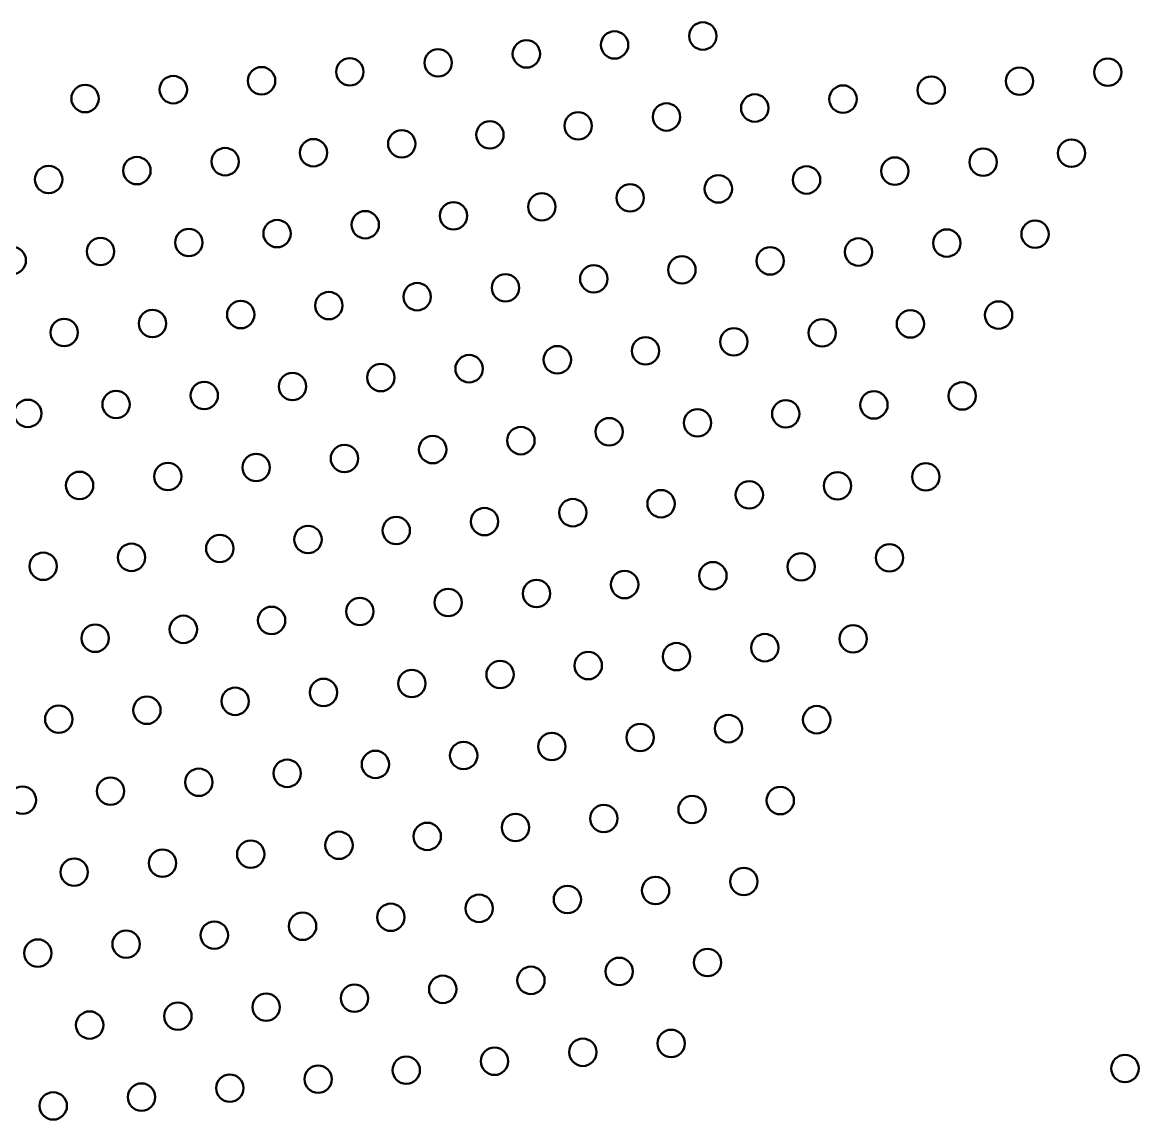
# Model space of a CAD drawing. Header units: inches. Extents: x 17.1 to 30.9, y 2 to 10.
# Drawn here: x 26.168 to 28.149, y 5.049 to 6.996 of the extents above; entities that cross this region are included whole.
import ezdxf

# ---------------------------------------------------------------- set-up
doc = ezdxf.new("R2010")
doc.units = ezdxf.units.IN
doc.header["$MEASUREMENT"] = 0
doc.layers.add('Visible', color=7, linetype='Continuous', lineweight=0)

# ---------------------------------------------------------------- blocks, each defined once
blk = doc.blocks.new('Block_2374')
at = {"layer": 'Visible', "color": 7, "lineweight": 50}
blk.add_circle((28.125, 5.1397), 0.0243, dxfattribs=at)
blk = doc.blocks.new('Block_2529')
at = {"layer": 'Visible', "color": 7, "lineweight": 50}
blk.add_circle((26.2225, 5.0732), 0.0243, dxfattribs=at)
blk = doc.blocks.new('Block_2530')
at = {"layer": 'Visible', "color": 7, "lineweight": 50}
blk.add_circle((26.3792, 5.089), 0.0243, dxfattribs=at)
blk = doc.blocks.new('Block_2531')
at = {"layer": 'Visible', "color": 7, "lineweight": 50}
blk.add_circle((26.5359, 5.1049), 0.0243, dxfattribs=at)
blk = doc.blocks.new('Block_2532')
at = {"layer": 'Visible', "color": 7, "lineweight": 50}
blk.add_circle((26.6926, 5.1208), 0.0243, dxfattribs=at)
blk = doc.blocks.new('Block_2533')
at = {"layer": 'Visible', "color": 7, "lineweight": 50}
blk.add_circle((26.8492, 5.1366), 0.0243, dxfattribs=at)
blk = doc.blocks.new('Block_2534')
at = {"layer": 'Visible', "color": 7, "lineweight": 50}
blk.add_circle((27.0059, 5.1525), 0.0243, dxfattribs=at)
blk = doc.blocks.new('Block_2535')
at = {"layer": 'Visible', "color": 7, "lineweight": 50}
blk.add_circle((27.1626, 5.1684), 0.0243, dxfattribs=at)
blk = doc.blocks.new('Block_2536')
at = {"layer": 'Visible', "color": 7, "lineweight": 50}
blk.add_circle((27.3193, 5.1842), 0.0243, dxfattribs=at)
blk = doc.blocks.new('Block_2543')
at = {"layer": 'Visible', "color": 7, "lineweight": 50}
blk.add_circle((26.2871, 5.2168), 0.0243, dxfattribs=at)
blk = doc.blocks.new('Block_2544')
at = {"layer": 'Visible', "color": 7, "lineweight": 50}
blk.add_circle((26.4438, 5.2326), 0.0243, dxfattribs=at)
blk = doc.blocks.new('Block_2545')
at = {"layer": 'Visible', "color": 7, "lineweight": 50}
blk.add_circle((26.6005, 5.2485), 0.0243, dxfattribs=at)
blk = doc.blocks.new('Block_2546')
at = {"layer": 'Visible', "color": 7, "lineweight": 50}
blk.add_circle((26.7572, 5.2644), 0.0243, dxfattribs=at)
blk = doc.blocks.new('Block_2547')
at = {"layer": 'Visible', "color": 7, "lineweight": 50}
blk.add_circle((26.9138, 5.2802), 0.0243, dxfattribs=at)
blk = doc.blocks.new('Block_2548')
at = {"layer": 'Visible', "color": 7, "lineweight": 50}
blk.add_circle((27.0705, 5.2961), 0.0243, dxfattribs=at)
blk = doc.blocks.new('Block_2549')
at = {"layer": 'Visible', "color": 7, "lineweight": 50}
blk.add_circle((27.2272, 5.312), 0.0243, dxfattribs=at)
blk = doc.blocks.new('Block_2550')
at = {"layer": 'Visible', "color": 7, "lineweight": 50}
blk.add_circle((27.3839, 5.3278), 0.0243, dxfattribs=at)
blk = doc.blocks.new('Block_2558')
at = {"layer": 'Visible', "color": 7, "lineweight": 50}
blk.add_circle((26.195, 5.3445), 0.0243, dxfattribs=at)
blk = doc.blocks.new('Block_2559')
at = {"layer": 'Visible', "color": 7, "lineweight": 50}
blk.add_circle((26.3517, 5.3604), 0.0243, dxfattribs=at)
blk = doc.blocks.new('Block_2560')
at = {"layer": 'Visible', "color": 7, "lineweight": 50}
blk.add_circle((26.5084, 5.3763), 0.0243, dxfattribs=at)
blk = doc.blocks.new('Block_2561')
at = {"layer": 'Visible', "color": 7, "lineweight": 50}
blk.add_circle((26.6651, 5.3921), 0.0243, dxfattribs=at)
blk = doc.blocks.new('Block_2562')
at = {"layer": 'Visible', "color": 7, "lineweight": 50}
blk.add_circle((26.8218, 5.408), 0.0243, dxfattribs=at)
blk = doc.blocks.new('Block_2563')
at = {"layer": 'Visible', "color": 7, "lineweight": 50}
blk.add_circle((26.9784, 5.4239), 0.0243, dxfattribs=at)
blk = doc.blocks.new('Block_2564')
at = {"layer": 'Visible', "color": 7, "lineweight": 50}
blk.add_circle((27.1351, 5.4397), 0.0243, dxfattribs=at)
blk = doc.blocks.new('Block_2565')
at = {"layer": 'Visible', "color": 7, "lineweight": 50}
blk.add_circle((27.2918, 5.4556), 0.0243, dxfattribs=at)
blk = doc.blocks.new('Block_2566')
at = {"layer": 'Visible', "color": 7, "lineweight": 50}
blk.add_circle((27.4485, 5.4715), 0.0243, dxfattribs=at)
blk = doc.blocks.new('Block_2576')
at = {"layer": 'Visible', "color": 7, "lineweight": 50}
blk.add_circle((26.2596, 5.4882), 0.0243, dxfattribs=at)
blk = doc.blocks.new('Block_2577')
at = {"layer": 'Visible', "color": 7, "lineweight": 50}
blk.add_circle((26.4163, 5.504), 0.0243, dxfattribs=at)
blk = doc.blocks.new('Block_2578')
at = {"layer": 'Visible', "color": 7, "lineweight": 50}
blk.add_circle((26.573, 5.5199), 0.0243, dxfattribs=at)
blk = doc.blocks.new('Block_2579')
at = {"layer": 'Visible', "color": 7, "lineweight": 50}
blk.add_circle((26.7297, 5.5358), 0.0243, dxfattribs=at)
blk = doc.blocks.new('Block_2580')
at = {"layer": 'Visible', "color": 7, "lineweight": 50}
blk.add_circle((26.8864, 5.5516), 0.0243, dxfattribs=at)
blk = doc.blocks.new('Block_2581')
at = {"layer": 'Visible', "color": 7, "lineweight": 50}
blk.add_circle((27.043, 5.5675), 0.0243, dxfattribs=at)
blk = doc.blocks.new('Block_2582')
at = {"layer": 'Visible', "color": 7, "lineweight": 50}
blk.add_circle((27.1997, 5.5834), 0.0243, dxfattribs=at)
blk = doc.blocks.new('Block_2583')
at = {"layer": 'Visible', "color": 7, "lineweight": 50}
blk.add_circle((27.3564, 5.5992), 0.0243, dxfattribs=at)
blk = doc.blocks.new('Block_2584')
at = {"layer": 'Visible', "color": 7, "lineweight": 50}
blk.add_circle((27.5131, 5.6151), 0.0243, dxfattribs=at)
blk = doc.blocks.new('Block_2595')
at = {"layer": 'Visible', "color": 7, "lineweight": 50}
blk.add_circle((26.1676, 5.6159), 0.0243, dxfattribs=at)
blk = doc.blocks.new('Block_2596')
at = {"layer": 'Visible', "color": 7, "lineweight": 50}
blk.add_circle((26.3242, 5.6318), 0.0243, dxfattribs=at)
blk = doc.blocks.new('Block_2597')
at = {"layer": 'Visible', "color": 7, "lineweight": 50}
blk.add_circle((26.4809, 5.6476), 0.0243, dxfattribs=at)
blk = doc.blocks.new('Block_2598')
at = {"layer": 'Visible', "color": 7, "lineweight": 50}
blk.add_circle((26.6376, 5.6635), 0.0243, dxfattribs=at)
blk = doc.blocks.new('Block_2599')
at = {"layer": 'Visible', "color": 7, "lineweight": 50}
blk.add_circle((26.7943, 5.6794), 0.0243, dxfattribs=at)
blk = doc.blocks.new('Block_2600')
at = {"layer": 'Visible', "color": 7, "lineweight": 50}
blk.add_circle((26.951, 5.6952), 0.0243, dxfattribs=at)
blk = doc.blocks.new('Block_2601')
at = {"layer": 'Visible', "color": 7, "lineweight": 50}
blk.add_circle((27.1076, 5.7111), 0.0243, dxfattribs=at)
blk = doc.blocks.new('Block_2602')
at = {"layer": 'Visible', "color": 7, "lineweight": 50}
blk.add_circle((27.2643, 5.727), 0.0243, dxfattribs=at)
blk = doc.blocks.new('Block_2603')
at = {"layer": 'Visible', "color": 7, "lineweight": 50}
blk.add_circle((27.421, 5.7428), 0.0243, dxfattribs=at)
blk = doc.blocks.new('Block_2604')
at = {"layer": 'Visible', "color": 7, "lineweight": 50}
blk.add_circle((27.5777, 5.7587), 0.0243, dxfattribs=at)
blk = doc.blocks.new('Block_2616')
at = {"layer": 'Visible', "color": 7, "lineweight": 50}
blk.add_circle((26.2322, 5.7595), 0.0243, dxfattribs=at)
blk = doc.blocks.new('Block_2617')
at = {"layer": 'Visible', "color": 7, "lineweight": 50}
blk.add_circle((26.3888, 5.7754), 0.0243, dxfattribs=at)
blk = doc.blocks.new('Block_2618')
at = {"layer": 'Visible', "color": 7, "lineweight": 50}
blk.add_circle((26.5455, 5.7913), 0.0243, dxfattribs=at)
blk = doc.blocks.new('Block_2619')
at = {"layer": 'Visible', "color": 7, "lineweight": 50}
blk.add_circle((26.7022, 5.8071), 0.0243, dxfattribs=at)
blk = doc.blocks.new('Block_2620')
at = {"layer": 'Visible', "color": 7, "lineweight": 50}
blk.add_circle((26.8589, 5.823), 0.0243, dxfattribs=at)
blk = doc.blocks.new('Block_2621')
at = {"layer": 'Visible', "color": 7, "lineweight": 50}
blk.add_circle((27.0156, 5.8389), 0.0243, dxfattribs=at)
blk = doc.blocks.new('Block_2622')
at = {"layer": 'Visible', "color": 7, "lineweight": 50}
blk.add_circle((27.1722, 5.8547), 0.0243, dxfattribs=at)
blk = doc.blocks.new('Block_2623')
at = {"layer": 'Visible', "color": 7, "lineweight": 50}
blk.add_circle((27.3289, 5.8706), 0.0243, dxfattribs=at)
blk = doc.blocks.new('Block_2624')
at = {"layer": 'Visible', "color": 7, "lineweight": 50}
blk.add_circle((27.4856, 5.8865), 0.0243, dxfattribs=at)
blk = doc.blocks.new('Block_2625')
at = {"layer": 'Visible', "color": 7, "lineweight": 50}
blk.add_circle((27.6423, 5.9023), 0.0243, dxfattribs=at)
blk = doc.blocks.new('Block_2638')
at = {"layer": 'Visible', "color": 7, "lineweight": 50}
blk.add_circle((26.2968, 5.9032), 0.0243, dxfattribs=at)
blk = doc.blocks.new('Block_2639')
at = {"layer": 'Visible', "color": 7, "lineweight": 50}
blk.add_circle((26.4534, 5.919), 0.0243, dxfattribs=at)
blk = doc.blocks.new('Block_2640')
at = {"layer": 'Visible', "color": 7, "lineweight": 50}
blk.add_circle((26.6101, 5.9349), 0.0243, dxfattribs=at)
blk = doc.blocks.new('Block_2641')
at = {"layer": 'Visible', "color": 7, "lineweight": 50}
blk.add_circle((26.7668, 5.9508), 0.0243, dxfattribs=at)
blk = doc.blocks.new('Block_2642')
at = {"layer": 'Visible', "color": 7, "lineweight": 50}
blk.add_circle((26.9235, 5.9666), 0.0243, dxfattribs=at)
blk = doc.blocks.new('Block_2643')
at = {"layer": 'Visible', "color": 7, "lineweight": 50}
blk.add_circle((27.0802, 5.9825), 0.0243, dxfattribs=at)
blk = doc.blocks.new('Block_2644')
at = {"layer": 'Visible', "color": 7, "lineweight": 50}
blk.add_circle((27.2368, 5.9984), 0.0243, dxfattribs=at)
blk = doc.blocks.new('Block_2645')
at = {"layer": 'Visible', "color": 7, "lineweight": 50}
blk.add_circle((27.3935, 6.0142), 0.0243, dxfattribs=at)
blk = doc.blocks.new('Block_2646')
at = {"layer": 'Visible', "color": 7, "lineweight": 50}
blk.add_circle((27.5502, 6.0301), 0.0243, dxfattribs=at)
blk = doc.blocks.new('Block_2647')
at = {"layer": 'Visible', "color": 7, "lineweight": 50}
blk.add_circle((27.7069, 6.046), 0.0243, dxfattribs=at)
blk = doc.blocks.new('Block_2659')
at = {"layer": 'Visible', "color": 7, "lineweight": 50}
blk.add_circle((26.2047, 6.0309), 0.0243, dxfattribs=at)
blk = doc.blocks.new('Block_2660')
at = {"layer": 'Visible', "color": 7, "lineweight": 50}
blk.add_circle((26.3614, 6.0468), 0.0243, dxfattribs=at)
blk = doc.blocks.new('Block_2661')
at = {"layer": 'Visible', "color": 7, "lineweight": 50}
blk.add_circle((26.518, 6.0626), 0.0243, dxfattribs=at)
blk = doc.blocks.new('Block_2662')
at = {"layer": 'Visible', "color": 7, "lineweight": 50}
blk.add_circle((26.6747, 6.0785), 0.0243, dxfattribs=at)
blk = doc.blocks.new('Block_2663')
at = {"layer": 'Visible', "color": 7, "lineweight": 50}
blk.add_circle((26.8314, 6.0944), 0.0243, dxfattribs=at)
blk = doc.blocks.new('Block_2664')
at = {"layer": 'Visible', "color": 7, "lineweight": 50}
blk.add_circle((26.9881, 6.1102), 0.0243, dxfattribs=at)
blk = doc.blocks.new('Block_2665')
at = {"layer": 'Visible', "color": 7, "lineweight": 50}
blk.add_circle((27.1448, 6.1261), 0.0243, dxfattribs=at)
blk = doc.blocks.new('Block_2666')
at = {"layer": 'Visible', "color": 7, "lineweight": 50}
blk.add_circle((27.3014, 6.142), 0.0243, dxfattribs=at)
blk = doc.blocks.new('Block_2667')
at = {"layer": 'Visible', "color": 7, "lineweight": 50}
blk.add_circle((27.4581, 6.1578), 0.0243, dxfattribs=at)
blk = doc.blocks.new('Block_2668')
at = {"layer": 'Visible', "color": 7, "lineweight": 50}
blk.add_circle((27.6148, 6.1737), 0.0243, dxfattribs=at)
blk = doc.blocks.new('Block_2669')
at = {"layer": 'Visible', "color": 7, "lineweight": 50}
blk.add_circle((27.7715, 6.1896), 0.0243, dxfattribs=at)
blk = doc.blocks.new('Block_2681')
at = {"layer": 'Visible', "color": 7, "lineweight": 50}
blk.add_circle((26.2693, 6.1745), 0.0243, dxfattribs=at)
blk = doc.blocks.new('Block_2682')
at = {"layer": 'Visible', "color": 7, "lineweight": 50}
blk.add_circle((26.426, 6.1904), 0.0243, dxfattribs=at)
blk = doc.blocks.new('Block_2683')
at = {"layer": 'Visible', "color": 7, "lineweight": 50}
blk.add_circle((26.5826, 6.2063), 0.0243, dxfattribs=at)
blk = doc.blocks.new('Block_2684')
at = {"layer": 'Visible', "color": 7, "lineweight": 50}
blk.add_circle((26.7393, 6.2221), 0.0243, dxfattribs=at)
blk = doc.blocks.new('Block_2685')
at = {"layer": 'Visible', "color": 7, "lineweight": 50}
blk.add_circle((26.896, 6.238), 0.0243, dxfattribs=at)
blk = doc.blocks.new('Block_2686')
at = {"layer": 'Visible', "color": 7, "lineweight": 50}
blk.add_circle((27.0527, 6.2539), 0.0243, dxfattribs=at)
blk = doc.blocks.new('Block_2687')
at = {"layer": 'Visible', "color": 7, "lineweight": 50}
blk.add_circle((27.2093, 6.2697), 0.0243, dxfattribs=at)
blk = doc.blocks.new('Block_2688')
at = {"layer": 'Visible', "color": 7, "lineweight": 50}
blk.add_circle((27.366, 6.2856), 0.0243, dxfattribs=at)
blk = doc.blocks.new('Block_2689')
at = {"layer": 'Visible', "color": 7, "lineweight": 50}
blk.add_circle((27.5227, 6.3015), 0.0243, dxfattribs=at)
blk = doc.blocks.new('Block_2690')
at = {"layer": 'Visible', "color": 7, "lineweight": 50}
blk.add_circle((27.6794, 6.3173), 0.0243, dxfattribs=at)
blk = doc.blocks.new('Block_2691')
at = {"layer": 'Visible', "color": 7, "lineweight": 50}
blk.add_circle((27.8361, 6.3332), 0.0243, dxfattribs=at)
blk = doc.blocks.new('Block_2702')
at = {"layer": 'Visible', "color": 7, "lineweight": 50}
blk.add_circle((26.1772, 6.3023), 0.0243, dxfattribs=at)
blk = doc.blocks.new('Block_2703')
at = {"layer": 'Visible', "color": 7, "lineweight": 50}
blk.add_circle((26.3339, 6.3181), 0.0243, dxfattribs=at)
blk = doc.blocks.new('Block_2704')
at = {"layer": 'Visible', "color": 7, "lineweight": 50}
blk.add_circle((26.4906, 6.334), 0.0243, dxfattribs=at)
blk = doc.blocks.new('Block_2705')
at = {"layer": 'Visible', "color": 7, "lineweight": 50}
blk.add_circle((26.6472, 6.3499), 0.0243, dxfattribs=at)
blk = doc.blocks.new('Block_2706')
at = {"layer": 'Visible', "color": 7, "lineweight": 50}
blk.add_circle((26.8039, 6.3658), 0.0243, dxfattribs=at)
blk = doc.blocks.new('Block_2707')
at = {"layer": 'Visible', "color": 7, "lineweight": 50}
blk.add_circle((26.9606, 6.3816), 0.0243, dxfattribs=at)
blk = doc.blocks.new('Block_2708')
at = {"layer": 'Visible', "color": 7, "lineweight": 50}
blk.add_circle((27.1173, 6.3975), 0.0243, dxfattribs=at)
blk = doc.blocks.new('Block_2709')
at = {"layer": 'Visible', "color": 7, "lineweight": 50}
blk.add_circle((27.2739, 6.4134), 0.0243, dxfattribs=at)
blk = doc.blocks.new('Block_2710')
at = {"layer": 'Visible', "color": 7, "lineweight": 50}
blk.add_circle((27.4306, 6.4292), 0.0243, dxfattribs=at)
blk = doc.blocks.new('Block_2711')
at = {"layer": 'Visible', "color": 7, "lineweight": 50}
blk.add_circle((27.5873, 6.4451), 0.0243, dxfattribs=at)
blk = doc.blocks.new('Block_2712')
at = {"layer": 'Visible', "color": 7, "lineweight": 50}
blk.add_circle((27.744, 6.461), 0.0243, dxfattribs=at)
blk = doc.blocks.new('Block_2713')
at = {"layer": 'Visible', "color": 7, "lineweight": 50}
blk.add_circle((27.9007, 6.4768), 0.0243, dxfattribs=at)
blk = doc.blocks.new('Block_2725')
at = {"layer": 'Visible', "color": 7, "lineweight": 50}
blk.add_circle((26.2418, 6.4459), 0.0243, dxfattribs=at)
blk = doc.blocks.new('Block_2726')
at = {"layer": 'Visible', "color": 7, "lineweight": 50}
blk.add_circle((26.3985, 6.4618), 0.0243, dxfattribs=at)
blk = doc.blocks.new('Block_2727')
at = {"layer": 'Visible', "color": 7, "lineweight": 50}
blk.add_circle((26.5552, 6.4776), 0.0243, dxfattribs=at)
blk = doc.blocks.new('Block_2728')
at = {"layer": 'Visible', "color": 7, "lineweight": 50}
blk.add_circle((26.7118, 6.4935), 0.0243, dxfattribs=at)
blk = doc.blocks.new('Block_2729')
at = {"layer": 'Visible', "color": 7, "lineweight": 50}
blk.add_circle((26.8685, 6.5094), 0.0243, dxfattribs=at)
blk = doc.blocks.new('Block_2730')
at = {"layer": 'Visible', "color": 7, "lineweight": 50}
blk.add_circle((27.0252, 6.5252), 0.0243, dxfattribs=at)
blk = doc.blocks.new('Block_2731')
at = {"layer": 'Visible', "color": 7, "lineweight": 50}
blk.add_circle((27.1819, 6.5411), 0.0243, dxfattribs=at)
blk = doc.blocks.new('Block_2732')
at = {"layer": 'Visible', "color": 7, "lineweight": 50}
blk.add_circle((27.3385, 6.557), 0.0243, dxfattribs=at)
blk = doc.blocks.new('Block_2733')
at = {"layer": 'Visible', "color": 7, "lineweight": 50}
blk.add_circle((27.4952, 6.5728), 0.0243, dxfattribs=at)
blk = doc.blocks.new('Block_2734')
at = {"layer": 'Visible', "color": 7, "lineweight": 50}
blk.add_circle((27.6519, 6.5887), 0.0243, dxfattribs=at)
blk = doc.blocks.new('Block_2735')
at = {"layer": 'Visible', "color": 7, "lineweight": 50}
blk.add_circle((27.8086, 6.6046), 0.0243, dxfattribs=at)
blk = doc.blocks.new('Block_2736')
at = {"layer": 'Visible', "color": 7, "lineweight": 50}
blk.add_circle((27.9653, 6.6204), 0.0243, dxfattribs=at)
blk = doc.blocks.new('Block_2747')
at = {"layer": 'Visible', "color": 7, "lineweight": 50}
blk.add_circle((26.1497, 6.5737), 0.0243, dxfattribs=at)
blk = doc.blocks.new('Block_2748')
at = {"layer": 'Visible', "color": 7, "lineweight": 50}
blk.add_circle((26.3064, 6.5895), 0.0243, dxfattribs=at)
blk = doc.blocks.new('Block_2749')
at = {"layer": 'Visible', "color": 7, "lineweight": 50}
blk.add_circle((26.4631, 6.6054), 0.0243, dxfattribs=at)
blk = doc.blocks.new('Block_2750')
at = {"layer": 'Visible', "color": 7, "lineweight": 50}
blk.add_circle((26.6197, 6.6213), 0.0243, dxfattribs=at)
blk = doc.blocks.new('Block_2751')
at = {"layer": 'Visible', "color": 7, "lineweight": 50}
blk.add_circle((26.7764, 6.6371), 0.0243, dxfattribs=at)
blk = doc.blocks.new('Block_2752')
at = {"layer": 'Visible', "color": 7, "lineweight": 50}
blk.add_circle((26.9331, 6.653), 0.0243, dxfattribs=at)
blk = doc.blocks.new('Block_2753')
at = {"layer": 'Visible', "color": 7, "lineweight": 50}
blk.add_circle((27.0898, 6.6689), 0.0243, dxfattribs=at)
blk = doc.blocks.new('Block_2754')
at = {"layer": 'Visible', "color": 7, "lineweight": 50}
blk.add_circle((27.2465, 6.6847), 0.0243, dxfattribs=at)
blk = doc.blocks.new('Block_2755')
at = {"layer": 'Visible', "color": 7, "lineweight": 50}
blk.add_circle((27.4031, 6.7006), 0.0243, dxfattribs=at)
blk = doc.blocks.new('Block_2756')
at = {"layer": 'Visible', "color": 7, "lineweight": 50}
blk.add_circle((27.5598, 6.7165), 0.0243, dxfattribs=at)
blk = doc.blocks.new('Block_2757')
at = {"layer": 'Visible', "color": 7, "lineweight": 50}
blk.add_circle((27.7165, 6.7323), 0.0243, dxfattribs=at)
blk = doc.blocks.new('Block_2758')
at = {"layer": 'Visible', "color": 7, "lineweight": 50}
blk.add_circle((27.8732, 6.7482), 0.0243, dxfattribs=at)
blk = doc.blocks.new('Block_2759')
at = {"layer": 'Visible', "color": 7, "lineweight": 50}
blk.add_circle((28.0299, 6.7641), 0.0243, dxfattribs=at)
blk = doc.blocks.new('Block_2770')
at = {"layer": 'Visible', "color": 7, "lineweight": 50}
blk.add_circle((26.2143, 6.7173), 0.0243, dxfattribs=at)
blk = doc.blocks.new('Block_2771')
at = {"layer": 'Visible', "color": 7, "lineweight": 50}
blk.add_circle((26.371, 6.7331), 0.0243, dxfattribs=at)
blk = doc.blocks.new('Block_2772')
at = {"layer": 'Visible', "color": 7, "lineweight": 50}
blk.add_circle((26.5277, 6.749), 0.0243, dxfattribs=at)
blk = doc.blocks.new('Block_2773')
at = {"layer": 'Visible', "color": 7, "lineweight": 50}
blk.add_circle((26.6843, 6.7649), 0.0243, dxfattribs=at)
blk = doc.blocks.new('Block_2774')
at = {"layer": 'Visible', "color": 7, "lineweight": 50}
blk.add_circle((26.841, 6.7807), 0.0243, dxfattribs=at)
blk = doc.blocks.new('Block_2775')
at = {"layer": 'Visible', "color": 7, "lineweight": 50}
blk.add_circle((26.9977, 6.7966), 0.0243, dxfattribs=at)
blk = doc.blocks.new('Block_2776')
at = {"layer": 'Visible', "color": 7, "lineweight": 50}
blk.add_circle((27.1544, 6.8125), 0.0243, dxfattribs=at)
blk = doc.blocks.new('Block_2777')
at = {"layer": 'Visible', "color": 7, "lineweight": 50}
blk.add_circle((27.3111, 6.8283), 0.0243, dxfattribs=at)
blk = doc.blocks.new('Block_2778')
at = {"layer": 'Visible', "color": 7, "lineweight": 50}
blk.add_circle((27.4677, 6.8442), 0.0243, dxfattribs=at)
blk = doc.blocks.new('Block_2779')
at = {"layer": 'Visible', "color": 7, "lineweight": 50}
blk.add_circle((27.6244, 6.8601), 0.0243, dxfattribs=at)
blk = doc.blocks.new('Block_2780')
at = {"layer": 'Visible', "color": 7, "lineweight": 50}
blk.add_circle((27.7811, 6.8759), 0.0243, dxfattribs=at)
blk = doc.blocks.new('Block_2781')
at = {"layer": 'Visible', "color": 7, "lineweight": 50}
blk.add_circle((27.9378, 6.8918), 0.0243, dxfattribs=at)
blk = doc.blocks.new('Block_2782')
at = {"layer": 'Visible', "color": 7, "lineweight": 50}
blk.add_circle((28.0945, 6.9077), 0.0243, dxfattribs=at)
blk = doc.blocks.new('Block_2794')
at = {"layer": 'Visible', "color": 7, "lineweight": 50}
blk.add_circle((26.2789, 6.8609), 0.0243, dxfattribs=at)
blk = doc.blocks.new('Block_2795')
at = {"layer": 'Visible', "color": 7, "lineweight": 50}
blk.add_circle((26.4356, 6.8768), 0.0243, dxfattribs=at)
blk = doc.blocks.new('Block_2796')
at = {"layer": 'Visible', "color": 7, "lineweight": 50}
blk.add_circle((26.5923, 6.8926), 0.0243, dxfattribs=at)
blk = doc.blocks.new('Block_2797')
at = {"layer": 'Visible', "color": 7, "lineweight": 50}
blk.add_circle((26.7489, 6.9085), 0.0243, dxfattribs=at)
blk = doc.blocks.new('Block_2798')
at = {"layer": 'Visible', "color": 7, "lineweight": 50}
blk.add_circle((26.9056, 6.9244), 0.0243, dxfattribs=at)
blk = doc.blocks.new('Block_2799')
at = {"layer": 'Visible', "color": 7, "lineweight": 50}
blk.add_circle((27.0623, 6.9402), 0.0243, dxfattribs=at)
blk = doc.blocks.new('Block_2800')
at = {"layer": 'Visible', "color": 7, "lineweight": 50}
blk.add_circle((27.219, 6.9561), 0.0243, dxfattribs=at)
blk = doc.blocks.new('Block_2801')
at = {"layer": 'Visible', "color": 7, "lineweight": 50}
blk.add_circle((27.3757, 6.972), 0.0243, dxfattribs=at)

msp = doc.modelspace()

# ---------------------------------------------------------------- block references
at = {"layer": 'Visible'}
for name in ['Block_2801', 'Block_2800', 'Block_2799', 'Block_2798', 'Block_2796', 'Block_2797', 'Block_2782', 'Block_2795', 'Block_2780', 'Block_2781', 'Block_2794', 'Block_2779', 'Block_2778', 'Block_2777', 'Block_2775', 'Block_2776', 'Block_2774', 'Block_2773', 'Block_2759', 'Block_2772', 'Block_2758', 'Block_2770', 'Block_2771', 'Block_2756', 'Block_2757', 'Block_2755', 'Block_2754', 'Block_2753', 'Block_2751', 'Block_2752', 'Block_2750', 'Block_2736', 'Block_2749', 'Block_2735', 'Block_2748', 'Block_2734', 'Block_2747', 'Block_2732', 'Block_2733', 'Block_2731', 'Block_2730', 'Block_2729', 'Block_2727', 'Block_2728', 'Block_2713', 'Block_2726', 'Block_2712', 'Block_2725', 'Block_2711', 'Block_2710', 'Block_2708', 'Block_2709', 'Block_2707', 'Block_2706', 'Block_2705', 'Block_2703', 'Block_2704', 'Block_2690', 'Block_2691', 'Block_2702', 'Block_2689', 'Block_2688', 'Block_2687', 'Block_2685', 'Block_2686', 'Block_2684', 'Block_2683', 'Block_2682', 'Block_2669', 'Block_2681', 'Block_2668', 'Block_2666', 'Block_2667', 'Block_2665', 'Block_2664', 'Block_2663', 'Block_2661', 'Block_2662', 'Block_2660', 'Block_2647', 'Block_2659', 'Block_2646', 'Block_2645', 'Block_2643', 'Block_2644', 'Block_2642', 'Block_2641', 'Block_2640', 'Block_2638', 'Block_2639', 'Block_2625', 'Block_2624', 'Block_2623', 'Block_2622', 'Block_2620', 'Block_2621', 'Block_2619', 'Block_2618', 'Block_2617', 'Block_2616', 'Block_2603', 'Block_2604', 'Block_2602', 'Block_2601', 'Block_2600', 'Block_2598', 'Block_2599', 'Block_2597', 'Block_2596', 'Block_2595', 'Block_2584', 'Block_2583', 'Block_2581', 'Block_2582', 'Block_2580', 'Block_2579', 'Block_2578', 'Block_2576', 'Block_2577', 'Block_2566', 'Block_2565', 'Block_2564', 'Block_2562', 'Block_2563', 'Block_2561', 'Block_2560', 'Block_2559', 'Block_2558', 'Block_2550', 'Block_2549', 'Block_2548', 'Block_2547', 'Block_2545', 'Block_2546', 'Block_2544', 'Block_2543', 'Block_2535', 'Block_2536', 'Block_2534', 'Block_2533', 'Block_2374', 'Block_2532', 'Block_2530', 'Block_2531', 'Block_2529']:
    msp.add_blockref(name, (0, 0), dxfattribs=at)

doc.saveas('drawing.dxf')
